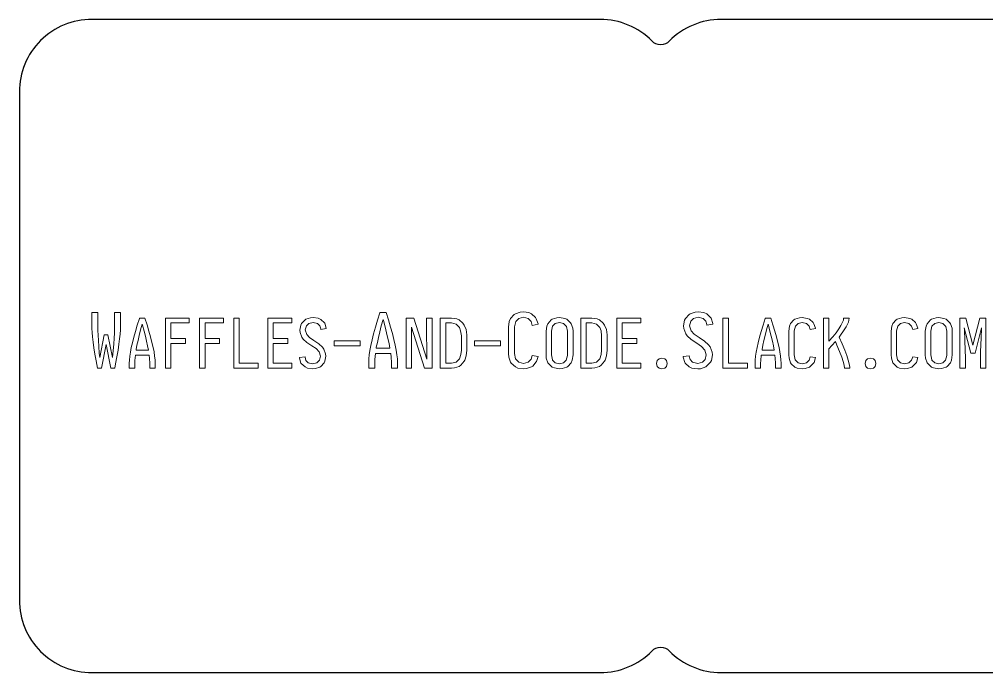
# Model space of a CAD drawing. Header units: inches. Extents: x -6.6 to 55.7, y -37.7 to 16.9.
# Drawn here: x 18.377 to 20.875, y -8.225 to -6.538 of the extents above; entities that cross this region are included whole.
import ezdxf

# ---------------------------------------------------------------- set-up
doc = ezdxf.new("R2010")
doc.units = ezdxf.units.IN
doc.header["$MEASUREMENT"] = 0

msp = doc.modelspace()

# ---------------------------------------------------------------- linework, layer by layer
at = {"color": 30, "lineweight": 0}
for p, q in [((19.6709, -7.2938), (19.6581, -7.2985)), ((19.679, -7.2935), (19.6709, -7.2938)), ((19.6933, -7.2954), (19.679, -7.2935)), ((20.1226, -7.2938), (20.1095, -7.2985)), ((20.1303, -7.2935), (20.1226, -7.2938)), ((20.145, -7.2954), (20.1303, -7.2935)), ((18.5799, -7.295), (18.564, -7.295)), ((18.564, -7.295), (18.564, -7.3309)), ((18.5799, -7.3309), (18.5799, -7.295)), ((18.6385, -7.295), (18.6231, -7.295)), ((18.6231, -7.295), (18.6231, -7.3309)), ((18.6385, -7.3309), (18.6385, -7.295)), ((18.6872, -7.3101), (18.6818, -7.3274)), ((18.6876, -7.3093), (18.6872, -7.3101)), ((18.7015, -7.3093), (18.6876, -7.3093)), ((18.7069, -7.3267), (18.7015, -7.3093)), ((18.8161, -7.3093), (18.7544, -7.3093)), ((18.7544, -7.3093), (18.7544, -7.439)), ((18.8161, -7.322), (18.8161, -7.3093)), ((18.9041, -7.3093), (18.8424, -7.3093)), ((18.8424, -7.3093), (18.8424, -7.439)), ((18.9041, -7.322), (18.9041, -7.3093)), ((18.9447, -7.3093), (18.9308, -7.3093)), ((18.9308, -7.3093), (18.9308, -7.439)), ((18.9447, -7.4263), (18.9447, -7.3093)), ((19.0806, -7.3093), (19.0188, -7.3093)), ((19.0188, -7.3093), (19.0188, -7.439)), ((19.0806, -7.322), (19.0806, -7.3093)), ((19.1149, -7.3139), (19.1061, -7.3232)), ((19.1173, -7.3124), (19.1149, -7.3139)), ((19.1292, -7.3085), (19.1173, -7.3124)), ((19.1358, -7.3081), (19.1292, -7.3085)), ((19.1493, -7.3097), (19.1358, -7.3081)), ((19.1559, -7.3128), (19.1493, -7.3097)), ((19.1651, -7.3216), (19.1559, -7.3128)), ((19.3022, -7.3151), (19.2968, -7.3332)), ((19.3084, -7.2958), (19.3022, -7.3151)), ((19.3088, -7.295), (19.3084, -7.2958)), ((19.3242, -7.295), (19.3088, -7.295)), ((19.3118, -7.3294), (19.3165, -7.3128)), ((19.3165, -7.3128), (19.3172, -7.3155)), ((19.3172, -7.3155), (19.3219, -7.3321)), ((19.3304, -7.3143), (19.3242, -7.295)), ((19.3358, -7.3325), (19.3304, -7.3143)), ((19.3956, -7.3093), (19.3759, -7.3093)), ((19.3759, -7.3093), (19.3759, -7.439)), ((19.4296, -7.4155), (19.3956, -7.3093)), ((19.4431, -7.3093), (19.4288, -7.3093)), ((19.4288, -7.3093), (19.4288, -7.3622)), ((19.4431, -7.439), (19.4431, -7.3093)), ((19.4933, -7.3093), (19.4643, -7.3093)), ((19.4643, -7.3093), (19.4643, -7.439)), ((19.5068, -7.3112), (19.4933, -7.3093)), ((19.513, -7.3143), (19.5068, -7.3112)), ((19.5226, -7.3224), (19.513, -7.3143)), ((19.6423, -7.3186), (19.6404, -7.3332)), ((19.6454, -7.3108), (19.6423, -7.3186)), ((19.6551, -7.3004), (19.6454, -7.3108)), ((19.6581, -7.2985), (19.6551, -7.3004)), ((19.6558, -7.3317), (19.6593, -7.3182)), ((19.6593, -7.3182), (19.667, -7.3104)), ((19.667, -7.3104), (19.679, -7.3074)), ((19.679, -7.3074), (19.691, -7.3104)), ((19.691, -7.3104), (19.6987, -7.3182)), ((19.6998, -7.2985), (19.6933, -7.2954)), ((19.6987, -7.3182), (19.7018, -7.3282)), ((19.7103, -7.3077), (19.6998, -7.2985)), ((19.7122, -7.3112), (19.7103, -7.3077)), ((19.7172, -7.3243), (19.7122, -7.3112)), ((19.7508, -7.3143), (19.7419, -7.324)), ((19.7531, -7.3124), (19.7508, -7.3143)), ((19.7651, -7.3085), (19.7531, -7.3124)), ((19.772, -7.3081), (19.7651, -7.3085)), ((19.7855, -7.3101), (19.772, -7.3081)), ((19.791, -7.3124), (19.7855, -7.3101)), ((19.8006, -7.3213), (19.791, -7.3124)), ((19.8558, -7.3093), (19.8269, -7.3093)), ((19.8269, -7.3093), (19.8269, -7.439)), ((19.8693, -7.3112), (19.8558, -7.3093)), ((19.8755, -7.3143), (19.8693, -7.3112)), ((19.8852, -7.3224), (19.8755, -7.3143)), ((19.9821, -7.3093), (19.9203, -7.3093)), ((19.9203, -7.3093), (19.9203, -7.439)), ((19.9821, -7.322), (19.9821, -7.3093)), ((20.0952, -7.3151), (20.0925, -7.3294)), ((20.0975, -7.3104), (20.0952, -7.3151)), ((20.1071, -7.3), (20.0975, -7.3104)), ((20.1095, -7.2985), (20.1071, -7.3)), ((20.1079, -7.3294), (20.111, -7.3174)), ((20.111, -7.3174), (20.1183, -7.3104)), ((20.1183, -7.3104), (20.1303, -7.3074)), ((20.1303, -7.3074), (20.143, -7.3104)), ((20.143, -7.3104), (20.15, -7.3174)), ((20.1523, -7.2989), (20.145, -7.2954)), ((20.15, -7.3174), (20.1523, -7.3263)), ((20.1631, -7.3085), (20.1523, -7.2989)), ((20.1639, -7.3097), (20.1631, -7.3085)), ((20.1678, -7.3236), (20.1639, -7.3097)), ((20.2087, -7.3093), (20.1944, -7.3093)), ((20.1944, -7.3093), (20.1944, -7.439)), ((20.2087, -7.4263), (20.2087, -7.3093)), ((20.3037, -7.3101), (20.2982, -7.3274)), ((20.3179, -7.3093), (20.3037, -7.3093)), ((20.3037, -7.3093), (20.3037, -7.3101)), ((20.3233, -7.3267), (20.3179, -7.3093)), ((20.3774, -7.3143), (20.3689, -7.3236)), ((20.3801, -7.3124), (20.3774, -7.3143)), ((20.3917, -7.3085), (20.3801, -7.3124)), ((20.399, -7.3081), (20.3917, -7.3085)), ((20.4121, -7.3101), (20.399, -7.3081)), ((20.4179, -7.3124), (20.4121, -7.3101)), ((20.4272, -7.3209), (20.4179, -7.3124)), ((20.4677, -7.3093), (20.4538, -7.3093)), ((20.4538, -7.3093), (20.4538, -7.439)), ((20.4677, -7.3695), (20.4677, -7.3093)), ((20.5052, -7.3147), (20.499, -7.3286)), ((20.506, -7.3093), (20.5052, -7.3147)), ((20.5206, -7.3093), (20.506, -7.3093)), ((20.5183, -7.3201), (20.5206, -7.3093)), ((20.6419, -7.3143), (20.6334, -7.3236)), ((20.6446, -7.3124), (20.6419, -7.3143)), ((20.6561, -7.3085), (20.6446, -7.3124)), ((20.6635, -7.3081), (20.6561, -7.3085)), ((20.6766, -7.3101), (20.6635, -7.3081)), ((20.6824, -7.3124), (20.6766, -7.3101)), ((20.6917, -7.3209), (20.6824, -7.3124)), ((20.7303, -7.3143), (20.7214, -7.324)), ((20.733, -7.3124), (20.7303, -7.3143)), ((20.7449, -7.3085), (20.733, -7.3124)), ((20.7519, -7.3081), (20.7449, -7.3085)), ((20.765, -7.3101), (20.7519, -7.3081)), ((20.7704, -7.3124), (20.765, -7.3101)), ((20.7801, -7.3213), (20.7704, -7.3124)), ((20.8218, -7.3093), (20.8063, -7.3093)), ((20.8063, -7.3093), (20.8063, -7.439)), ((20.8399, -7.3796), (20.8218, -7.3093)), ((20.858, -7.3093), (20.8399, -7.3796)), ((20.8735, -7.3093), (20.858, -7.3093)), ((20.8735, -7.439), (20.8735, -7.3093)), ((18.564, -7.3309), (18.5644, -7.3363)), ((18.5644, -7.3363), (18.5648, -7.3467)), ((18.5799, -7.3413), (18.5799, -7.3309)), ((18.5806, -7.3533), (18.5799, -7.3413)), ((18.6231, -7.3309), (18.6227, -7.3371)), ((18.6227, -7.3371), (18.6227, -7.3483)), ((18.6374, -7.3514), (18.6381, -7.3402)), ((18.6381, -7.3402), (18.6385, -7.3309)), ((18.6768, -7.344), (18.6725, -7.3591)), ((18.6818, -7.3274), (18.6768, -7.344)), ((18.6868, -7.3541), (18.6903, -7.3402)), ((18.6903, -7.3402), (18.6945, -7.3255)), ((18.6945, -7.3255), (18.6953, -7.3278)), ((18.6953, -7.3278), (18.6991, -7.3429)), ((18.6991, -7.3429), (18.7026, -7.3564)), ((18.7119, -7.3433), (18.7069, -7.3267)), ((18.7161, -7.3583), (18.7119, -7.3433)), ((18.7686, -7.3626), (18.7686, -7.322)), ((18.7686, -7.322), (18.8161, -7.322)), ((18.8567, -7.3626), (18.8567, -7.322)), ((18.8567, -7.322), (18.9041, -7.322)), ((19.0331, -7.3626), (19.0331, -7.322)), ((19.0331, -7.322), (19.0806, -7.322)), ((19.1041, -7.3274), (19.1018, -7.3406)), ((19.1018, -7.3406), (19.1022, -7.3467)), ((19.1061, -7.3232), (19.1041, -7.3274)), ((19.1157, -7.3402), (19.1184, -7.3297)), ((19.1192, -7.3518), (19.1157, -7.3402)), ((19.1184, -7.3297), (19.125, -7.3232)), ((19.125, -7.3232), (19.1358, -7.3205)), ((19.1358, -7.3205), (19.1474, -7.3236)), ((19.1474, -7.3236), (19.1536, -7.3294)), ((19.1536, -7.3294), (19.1559, -7.3375)), ((19.1559, -7.3386), (19.1698, -7.3367)), ((19.1559, -7.3375), (19.1559, -7.3386)), ((19.1659, -7.3228), (19.1651, -7.3216)), ((19.1698, -7.3352), (19.1659, -7.3228)), ((19.1698, -7.3367), (19.1698, -7.3352)), ((19.2968, -7.3332), (19.2922, -7.3502)), ((19.308, -7.3448), (19.3118, -7.3294)), ((19.3219, -7.3321), (19.3257, -7.3475)), ((19.3408, -7.3494), (19.3358, -7.3325)), ((19.3898, -7.3332), (19.4234, -7.439)), ((19.3898, -7.346), (19.3898, -7.3332)), ((19.4782, -7.4263), (19.4782, -7.322)), ((19.4782, -7.322), (19.4933, -7.322)), ((19.4933, -7.322), (19.5049, -7.3251)), ((19.5049, -7.3251), (19.5138, -7.334)), ((19.5138, -7.334), (19.5168, -7.3421)), ((19.5168, -7.3421), (19.5188, -7.3556)), ((19.5261, -7.3278), (19.5226, -7.3224)), ((19.5307, -7.339), (19.5261, -7.3278)), ((19.5327, -7.3525), (19.5307, -7.339)), ((19.6404, -7.3332), (19.6404, -7.4008)), ((19.6558, -7.3332), (19.6558, -7.3317)), ((19.6558, -7.4008), (19.6558, -7.3332)), ((19.7018, -7.3282), (19.7172, -7.3255)), ((19.7172, -7.3255), (19.7172, -7.3243)), ((19.7392, -7.3305), (19.7373, -7.3436)), ((19.7373, -7.3436), (19.7373, -7.4046)), ((19.7419, -7.324), (19.7392, -7.3305)), ((19.7512, -7.3429), (19.7543, -7.3301)), ((19.7512, -7.3436), (19.7512, -7.3429)), ((19.7512, -7.4046), (19.7512, -7.3436)), ((19.7543, -7.3301), (19.7612, -7.3232)), ((19.7612, -7.3232), (19.772, -7.3205)), ((19.772, -7.3205), (19.7828, -7.3232)), ((19.7828, -7.3232), (19.7898, -7.3301)), ((19.7898, -7.3301), (19.7902, -7.3309)), ((19.7902, -7.3309), (19.7929, -7.3436)), ((19.7929, -7.3436), (19.7929, -7.4046)), ((19.8021, -7.324), (19.8006, -7.3213)), ((19.8064, -7.3355), (19.8021, -7.324)), ((19.8072, -7.3436), (19.8064, -7.3355)), ((19.8072, -7.4046), (19.8072, -7.3436)), ((19.8408, -7.4263), (19.8408, -7.322)), ((19.8408, -7.322), (19.8558, -7.322)), ((19.8558, -7.322), (19.8674, -7.3251)), ((19.8674, -7.3251), (19.8763, -7.334)), ((19.8763, -7.334), (19.8794, -7.3421)), ((19.8794, -7.3421), (19.8809, -7.3556)), ((19.8886, -7.3278), (19.8852, -7.3224)), ((19.8933, -7.339), (19.8886, -7.3278)), ((19.8952, -7.3525), (19.8933, -7.339)), ((19.9342, -7.3626), (19.9342, -7.322)), ((19.9342, -7.322), (19.9821, -7.322)), ((20.0925, -7.3294), (20.0929, -7.3363)), ((20.0929, -7.3363), (20.0983, -7.3502)), ((20.1118, -7.3421), (20.1079, -7.3294)), ((20.1199, -7.351), (20.1118, -7.3421)), ((20.1523, -7.3274), (20.1678, -7.3255)), ((20.1523, -7.3263), (20.1523, -7.3274)), ((20.1678, -7.3255), (20.1678, -7.3236)), ((20.2932, -7.344), (20.289, -7.3591)), ((20.2982, -7.3274), (20.2932, -7.344)), ((20.3033, -7.3541), (20.3067, -7.3402)), ((20.3067, -7.3402), (20.311, -7.3255)), ((20.311, -7.3255), (20.3118, -7.3278)), ((20.3118, -7.3278), (20.3156, -7.3429)), ((20.3156, -7.3429), (20.3191, -7.3564)), ((20.3284, -7.3433), (20.3233, -7.3267)), ((20.3326, -7.3583), (20.3284, -7.3433)), ((20.3658, -7.3305), (20.3643, -7.3436)), ((20.3643, -7.3436), (20.3643, -7.4046)), ((20.3689, -7.3236), (20.3658, -7.3305)), ((20.3782, -7.3425), (20.3813, -7.3301)), ((20.3782, -7.3436), (20.3782, -7.3425)), ((20.3782, -7.4046), (20.3782, -7.3436)), ((20.3813, -7.3301), (20.3882, -7.3232)), ((20.3882, -7.3232), (20.399, -7.3205)), ((20.399, -7.3205), (20.4098, -7.3232)), ((20.4098, -7.3232), (20.4168, -7.3305)), ((20.4168, -7.3305), (20.4199, -7.339)), ((20.4199, -7.339), (20.4334, -7.3367)), ((20.4291, -7.324), (20.4272, -7.3209)), ((20.4334, -7.3359), (20.4291, -7.324)), ((20.4334, -7.3367), (20.4334, -7.3359)), ((20.4936, -7.3371), (20.4863, -7.3475)), ((20.499, -7.3286), (20.4936, -7.3371)), ((20.4978, -7.3537), (20.5056, -7.3425)), ((20.5056, -7.3425), (20.5121, -7.3321)), ((20.5121, -7.3321), (20.5183, -7.3201)), ((20.6303, -7.3305), (20.6287, -7.3436)), ((20.6287, -7.3436), (20.6287, -7.4046)), ((20.6334, -7.3236), (20.6303, -7.3305)), ((20.6426, -7.3425), (20.6461, -7.3301)), ((20.6426, -7.3436), (20.6426, -7.3425)), ((20.6426, -7.4046), (20.6426, -7.3436)), ((20.6461, -7.3301), (20.6527, -7.3232)), ((20.6527, -7.3232), (20.6635, -7.3205)), ((20.6635, -7.3205), (20.6743, -7.3232)), ((20.6743, -7.3232), (20.6812, -7.3305)), ((20.6812, -7.3305), (20.6843, -7.339)), ((20.6843, -7.339), (20.6978, -7.3367)), ((20.6936, -7.324), (20.6917, -7.3209)), ((20.6978, -7.3359), (20.6936, -7.324)), ((20.6978, -7.3367), (20.6978, -7.3359)), ((20.7187, -7.3305), (20.7167, -7.3436)), ((20.7167, -7.3436), (20.7167, -7.4046)), ((20.7214, -7.324), (20.7187, -7.3305)), ((20.731, -7.3429), (20.7341, -7.3301)), ((20.731, -7.3436), (20.731, -7.3429)), ((20.731, -7.4046), (20.731, -7.3436)), ((20.7341, -7.3301), (20.7411, -7.3232)), ((20.7411, -7.3232), (20.7519, -7.3205)), ((20.7519, -7.3205), (20.7623, -7.3232)), ((20.7623, -7.3232), (20.7693, -7.3301)), ((20.7693, -7.3301), (20.7696, -7.3309)), ((20.7696, -7.3309), (20.7723, -7.3436)), ((20.7723, -7.3436), (20.7723, -7.4046)), ((20.782, -7.324), (20.7801, -7.3213)), ((20.7859, -7.3355), (20.782, -7.324)), ((20.7866, -7.3436), (20.7859, -7.3355)), ((20.7866, -7.4046), (20.7866, -7.3436)), ((20.8175, -7.3344), (20.8345, -7.4)), ((20.8175, -7.3352), (20.8175, -7.3344)), ((20.8179, -7.3382), (20.8175, -7.3352)), ((20.8179, -7.3406), (20.8179, -7.3382)), ((20.8179, -7.3429), (20.8179, -7.3406)), ((20.8179, -7.3444), (20.8179, -7.3429)), ((20.8183, -7.3471), (20.8179, -7.3444)), ((20.8453, -7.4), (20.8623, -7.3344)), ((20.8619, -7.3444), (20.8615, -7.3525)), ((20.8623, -7.3344), (20.8619, -7.3382)), ((20.8619, -7.3382), (20.8619, -7.3402)), ((20.8619, -7.3402), (20.8619, -7.3429)), ((20.8619, -7.3429), (20.8619, -7.3444)), ((18.5648, -7.3467), (18.566, -7.3583)), ((18.566, -7.3583), (18.5675, -7.3714)), ((18.5814, -7.3672), (18.5806, -7.3533)), ((18.5822, -7.3826), (18.5814, -7.3672)), ((18.5965, -7.3525), (18.5849, -7.4112)), ((18.6061, -7.3525), (18.5965, -7.3525)), ((18.6181, -7.4112), (18.6061, -7.3525)), ((18.6219, -7.3614), (18.6208, -7.3765)), ((18.6227, -7.3483), (18.6219, -7.3614)), ((18.6343, -7.3772), (18.6362, -7.3633)), ((18.6362, -7.3633), (18.6374, -7.3514)), ((18.6725, -7.3591), (18.669, -7.373)), ((18.681, -7.3792), (18.6837, -7.3672)), ((18.6837, -7.3672), (18.6868, -7.3541)), ((18.7026, -7.3564), (18.7057, -7.3695)), ((18.7057, -7.3695), (18.7084, -7.3815)), ((18.7196, -7.3722), (18.7161, -7.3583)), ((18.8061, -7.3626), (18.7686, -7.3626)), ((18.8061, -7.3753), (18.8061, -7.3626)), ((18.8941, -7.3626), (18.8567, -7.3626)), ((18.8941, -7.3753), (18.8941, -7.3626)), ((19.0705, -7.3626), (19.0331, -7.3626)), ((19.0705, -7.3753), (19.0705, -7.3626)), ((19.1022, -7.3467), (19.1068, -7.3591)), ((19.1068, -7.3591), (19.1103, -7.3641)), ((19.1103, -7.3641), (19.1196, -7.3722)), ((19.1265, -7.3599), (19.1192, -7.3518)), ((19.1381, -7.3676), (19.1265, -7.3599)), ((19.1508, -7.3761), (19.1381, -7.3676)), ((19.1898, -7.3811), (19.1898, -7.3684)), ((19.1898, -7.3684), (19.257, -7.3684)), ((19.257, -7.3684), (19.257, -7.3811)), ((19.2883, -7.3657), (19.2852, -7.3799)), ((19.2922, -7.3502), (19.2883, -7.3657)), ((19.3018, -7.3726), (19.3045, -7.3595)), ((19.3045, -7.3595), (19.308, -7.3448)), ((19.3257, -7.3475), (19.3288, -7.3618)), ((19.3288, -7.3618), (19.3319, -7.3749)), ((19.3447, -7.3649), (19.3408, -7.3494)), ((19.3477, -7.3792), (19.3447, -7.3649)), ((19.3898, -7.351), (19.3898, -7.346)), ((19.3898, -7.3533), (19.3898, -7.351)), ((19.3898, -7.3552), (19.3898, -7.3533)), ((19.3902, -7.3602), (19.3898, -7.3552)), ((19.3902, -7.3618), (19.3902, -7.3602)), ((19.3902, -7.363), (19.3902, -7.3618)), ((19.3902, -7.3645), (19.3902, -7.363)), ((19.3902, -7.3722), (19.3902, -7.3645)), ((19.4288, -7.3622), (19.4288, -7.3645)), ((19.4288, -7.3645), (19.4292, -7.3768)), ((19.5188, -7.3556), (19.5188, -7.3927)), ((19.5327, -7.3556), (19.5327, -7.3525)), ((19.5327, -7.3927), (19.5327, -7.3556)), ((19.5524, -7.3811), (19.5524, -7.3684)), ((19.5524, -7.3684), (19.6195, -7.3684)), ((19.6195, -7.3684), (19.6195, -7.3811)), ((19.8809, -7.3556), (19.8809, -7.3927)), ((19.8952, -7.3556), (19.8952, -7.3525)), ((19.8952, -7.3927), (19.8952, -7.3556)), ((19.972, -7.3626), (19.9342, -7.3626)), ((19.972, -7.3753), (19.972, -7.3626)), ((20.0983, -7.3502), (20.1021, -7.3556)), ((20.1021, -7.3556), (20.1122, -7.3649)), ((20.1122, -7.3649), (20.1268, -7.3745)), ((20.1326, -7.3595), (20.1199, -7.351)), ((20.1469, -7.3691), (20.1326, -7.3595)), ((20.1573, -7.3784), (20.1469, -7.3691)), ((20.289, -7.3591), (20.2855, -7.373)), ((20.2975, -7.3792), (20.3002, -7.3672)), ((20.3002, -7.3672), (20.3033, -7.3541)), ((20.3191, -7.3564), (20.3222, -7.3695)), ((20.3222, -7.3695), (20.3245, -7.3815)), ((20.3361, -7.3722), (20.3326, -7.3583)), ((20.4778, -7.3579), (20.4677, -7.3695)), ((20.4863, -7.3475), (20.4778, -7.3579)), ((20.494, -7.3587), (20.4978, -7.3537)), ((20.5021, -7.3761), (20.494, -7.3587)), ((20.8183, -7.3525), (20.8183, -7.3471)), ((20.8187, -7.3541), (20.8183, -7.3525)), ((20.8187, -7.356), (20.8187, -7.3541)), ((20.8187, -7.3572), (20.8187, -7.356)), ((20.8187, -7.3575), (20.8187, -7.3572)), ((20.8187, -7.3595), (20.8187, -7.3575)), ((20.8187, -7.3602), (20.8187, -7.3595)), ((20.8191, -7.3622), (20.8187, -7.3602)), ((20.8191, -7.3657), (20.8191, -7.3622)), ((20.8191, -7.3676), (20.8191, -7.3657)), ((20.8194, -7.3788), (20.8191, -7.3676)), ((20.8608, -7.3676), (20.8604, -7.3718)), ((20.8611, -7.3602), (20.8608, -7.3622)), ((20.8608, -7.3622), (20.8608, -7.3653)), ((20.8608, -7.3653), (20.8608, -7.3676)), ((20.8615, -7.3525), (20.8611, -7.3541)), ((20.8611, -7.3541), (20.8611, -7.356)), ((20.8611, -7.356), (20.8611, -7.3572)), ((20.8611, -7.3572), (20.8611, -7.3575)), ((20.8611, -7.3575), (20.8611, -7.3595)), ((20.8611, -7.3595), (20.8611, -7.3602)), ((18.5675, -7.3714), (18.5698, -7.3861)), ((18.5698, -7.3861), (18.5725, -7.4023)), ((18.5837, -7.4), (18.5822, -7.3826)), ((18.5891, -7.439), (18.6015, -7.3776)), ((18.6015, -7.3776), (18.6134, -7.439)), ((18.6196, -7.3931), (18.6181, -7.4112)), ((18.6208, -7.3765), (18.6196, -7.3931)), ((18.6293, -7.4093), (18.632, -7.3923)), ((18.632, -7.3923), (18.6343, -7.3772)), ((18.6659, -7.3857), (18.664, -7.3977)), ((18.669, -7.373), (18.6659, -7.3857)), ((18.6787, -7.3923), (18.6791, -7.3904)), ((18.7103, -7.3923), (18.6787, -7.3923)), ((18.6791, -7.3904), (18.681, -7.3792)), ((18.7084, -7.3815), (18.7103, -7.3923)), ((18.7227, -7.3853), (18.7196, -7.3722)), ((18.725, -7.3969), (18.7227, -7.3853)), ((18.7686, -7.439), (18.7686, -7.3753)), ((18.7686, -7.3753), (18.8061, -7.3753)), ((18.8567, -7.439), (18.8567, -7.3753)), ((18.8567, -7.3753), (18.8941, -7.3753)), ((19.0331, -7.4263), (19.0331, -7.3753)), ((19.0331, -7.3753), (19.0705, -7.3753)), ((19.1196, -7.3722), (19.1327, -7.3811)), ((19.1327, -7.3811), (19.1439, -7.3884)), ((19.1439, -7.3884), (19.1516, -7.3965)), ((19.1601, -7.3846), (19.1508, -7.3761)), ((19.1636, -7.3896), (19.1601, -7.3846)), ((19.1682, -7.4019), (19.1636, -7.3896)), ((19.257, -7.3811), (19.1898, -7.3811)), ((19.1898, -7.3811), (19.1898, -7.3811)), ((19.2825, -7.3931), (19.2806, -7.4046)), ((19.2852, -7.3799), (19.2825, -7.3931)), ((19.2987, -7.3869), (19.2991, -7.385)), ((19.3342, -7.3869), (19.2987, -7.3869)), ((19.2991, -7.385), (19.3018, -7.3726)), ((19.3319, -7.3749), (19.3342, -7.3869)), ((19.3504, -7.3923), (19.3477, -7.3792)), ((19.3524, -7.4043), (19.3504, -7.3923)), ((19.3902, -7.3826), (19.3902, -7.3722)), ((19.3902, -7.3846), (19.3902, -7.3826)), ((19.3902, -7.3861), (19.3902, -7.3846)), ((19.3902, -7.439), (19.3902, -7.3861)), ((19.4292, -7.3768), (19.4292, -7.3919)), ((19.4292, -7.3919), (19.4292, -7.3934)), ((19.4292, -7.3934), (19.4292, -7.4012)), ((19.5188, -7.3927), (19.5176, -7.4031)), ((19.5315, -7.4066), (19.5327, -7.3927)), ((19.6195, -7.3811), (19.5524, -7.3811)), ((19.5524, -7.3811), (19.5524, -7.3811)), ((19.8809, -7.3927), (19.8801, -7.4031)), ((19.8936, -7.4066), (19.8952, -7.3927)), ((19.9342, -7.4263), (19.9342, -7.3753)), ((19.9342, -7.3753), (19.972, -7.3753)), ((20.1268, -7.3745), (20.1392, -7.383)), ((20.1392, -7.383), (20.1477, -7.3919)), ((20.1477, -7.3919), (20.1512, -7.4046)), ((20.1612, -7.3838), (20.1573, -7.3784)), ((20.1662, -7.3977), (20.1612, -7.3838)), ((20.2824, -7.3857), (20.2801, -7.3977)), ((20.2855, -7.373), (20.2824, -7.3857)), ((20.2952, -7.3904), (20.2975, -7.3792)), ((20.2952, -7.3923), (20.2952, -7.3904)), ((20.3268, -7.3923), (20.2952, -7.3923)), ((20.3245, -7.3815), (20.3268, -7.3923)), ((20.3392, -7.3853), (20.3361, -7.3722)), ((20.3415, -7.3969), (20.3392, -7.3853)), ((20.4677, -7.3888), (20.4758, -7.3803)), ((20.4677, -7.439), (20.4677, -7.3888)), ((20.4758, -7.3803), (20.4847, -7.3703)), ((20.4847, -7.3703), (20.4886, -7.3796)), ((20.4886, -7.3796), (20.4955, -7.3958)), ((20.5087, -7.3919), (20.5021, -7.3761)), ((20.5141, -7.4058), (20.5087, -7.3919)), ((20.8198, -7.3807), (20.8194, -7.3788)), ((20.8202, -7.3938), (20.8198, -7.3807)), ((20.8202, -7.3954), (20.8202, -7.3938)), ((20.86, -7.3807), (20.8596, -7.3938)), ((20.8596, -7.3938), (20.8596, -7.3954)), ((20.8604, -7.3718), (20.86, -7.3788)), ((20.86, -7.3788), (20.86, -7.3807)), ((18.5725, -7.4023), (18.5756, -7.4201)), ((18.5849, -7.4112), (18.5837, -7.4)), ((18.6258, -7.4274), (18.6293, -7.4093)), ((18.6613, -7.4178), (18.6609, -7.4259)), ((18.6621, -7.4081), (18.6613, -7.4178)), ((18.664, -7.3977), (18.6621, -7.4081)), ((18.6752, -7.4189), (18.6768, -7.405)), ((18.6752, -7.4259), (18.6752, -7.4189)), ((18.6768, -7.405), (18.7123, -7.405)), ((18.7123, -7.405), (18.713, -7.4135)), ((18.713, -7.4135), (18.7138, -7.4259)), ((18.7266, -7.4077), (18.725, -7.3969)), ((18.7277, -7.4174), (18.7266, -7.4077)), ((18.7281, -7.4255), (18.7277, -7.4174)), ((19.1149, -7.4097), (19.101, -7.4116)), ((19.101, -7.4116), (19.101, -7.4131)), ((19.101, -7.4131), (19.1045, -7.4255)), ((19.1149, -7.4108), (19.1149, -7.4097)), ((19.1169, -7.4189), (19.1149, -7.4108)), ((19.1231, -7.4247), (19.1169, -7.4189)), ((19.152, -7.4185), (19.1454, -7.4251)), ((19.1516, -7.3965), (19.1547, -7.4081)), ((19.1547, -7.4081), (19.152, -7.4185)), ((19.1663, -7.4209), (19.169, -7.4081)), ((19.169, -7.4081), (19.1682, -7.4019)), ((19.2798, -7.4151), (19.2794, -7.4243)), ((19.2806, -7.4046), (19.2798, -7.4151)), ((19.2949, -7.4243), (19.2952, -7.4166)), ((19.2952, -7.4166), (19.2968, -7.4012)), ((19.2968, -7.4012), (19.3362, -7.4012)), ((19.3362, -7.4012), (19.3373, -7.4108)), ((19.3373, -7.4108), (19.3381, -7.4243)), ((19.3535, -7.4147), (19.3524, -7.4043)), ((19.3539, -7.4239), (19.3535, -7.4147)), ((19.4292, -7.4012), (19.4296, -7.4101)), ((19.4296, -7.4101), (19.4296, -7.4155)), ((19.5138, -7.4147), (19.5049, -7.4232)), ((19.5176, -7.4031), (19.5138, -7.4147)), ((19.5261, -7.4209), (19.5273, -7.4185)), ((19.5273, -7.4185), (19.5315, -7.4066)), ((19.6404, -7.4008), (19.6412, -7.4104)), ((19.6412, -7.4104), (19.6454, -7.4232)), ((19.6589, -7.4147), (19.6558, -7.4008)), ((19.6593, -7.4158), (19.6589, -7.4147)), ((19.667, -7.4236), (19.6593, -7.4158)), ((19.6987, -7.4158), (19.691, -7.4236)), ((19.7018, -7.4058), (19.6987, -7.4158)), ((19.7172, -7.4085), (19.7018, -7.4058)), ((19.713, -7.422), (19.7172, -7.4085)), ((19.7373, -7.4046), (19.7377, -7.4128)), ((19.7377, -7.4128), (19.7419, -7.4247)), ((19.7539, -7.4174), (19.7512, -7.4046)), ((19.7543, -7.4182), (19.7539, -7.4174)), ((19.7612, -7.4251), (19.7543, -7.4182)), ((19.7898, -7.4182), (19.7828, -7.4251)), ((19.7929, -7.4058), (19.7898, -7.4182)), ((19.7929, -7.4046), (19.7929, -7.4058)), ((19.8021, -7.4247), (19.8052, -7.4182)), ((19.8052, -7.4182), (19.8072, -7.4046)), ((19.8763, -7.4147), (19.8674, -7.4232)), ((19.8801, -7.4031), (19.8763, -7.4147)), ((19.8886, -7.4209), (19.8898, -7.4185)), ((19.8898, -7.4185), (19.8936, -7.4066)), ((20.023, -7.4267), (20.0245, -7.4189)), ((20.0245, -7.4189), (20.0292, -7.4147)), ((20.0245, -7.4189), (20.0245, -7.4189)), ((20.0292, -7.4147), (20.0365, -7.4128)), ((20.0292, -7.4147), (20.0292, -7.4147)), ((20.0365, -7.4128), (20.0365, -7.4128)), ((20.0365, -7.4128), (20.0442, -7.4147)), ((20.0442, -7.4147), (20.0442, -7.4147)), ((20.0442, -7.4147), (20.0485, -7.4189)), ((20.0485, -7.4189), (20.0485, -7.4189)), ((20.0485, -7.4189), (20.0504, -7.4267)), ((20.1068, -7.4066), (20.0913, -7.4085)), ((20.0913, -7.4085), (20.0913, -7.4101)), ((20.0913, -7.4101), (20.0956, -7.4239)), ((20.1068, -7.4077), (20.1068, -7.4066)), ((20.1095, -7.4166), (20.1068, -7.4077)), ((20.116, -7.4232), (20.1095, -7.4166)), ((20.1485, -7.4166), (20.1411, -7.4236)), ((20.1512, -7.4046), (20.1485, -7.4166)), ((20.162, -7.4236), (20.1643, -7.4189)), ((20.1643, -7.4189), (20.167, -7.4046)), ((20.167, -7.4046), (20.1662, -7.3977)), ((20.2778, -7.4178), (20.2774, -7.4259)), ((20.2786, -7.4081), (20.2778, -7.4178)), ((20.2801, -7.3977), (20.2786, -7.4081)), ((20.2913, -7.4259), (20.2917, -7.4189)), ((20.2917, -7.4189), (20.2932, -7.405)), ((20.2932, -7.405), (20.3287, -7.405)), ((20.3287, -7.405), (20.3295, -7.4135)), ((20.3295, -7.4135), (20.3303, -7.4259)), ((20.343, -7.4077), (20.3415, -7.3969)), ((20.3442, -7.4174), (20.343, -7.4077)), ((20.3446, -7.4255), (20.3442, -7.4174)), ((20.3643, -7.4046), (20.365, -7.4131)), ((20.365, -7.4131), (20.3689, -7.4247)), ((20.3809, -7.417), (20.3782, -7.4046)), ((20.3813, -7.4182), (20.3809, -7.417)), ((20.3882, -7.4251), (20.3813, -7.4182)), ((20.4168, -7.4182), (20.4098, -7.4251)), ((20.4199, -7.4093), (20.4168, -7.4182)), ((20.4334, -7.4116), (20.4199, -7.4093)), ((20.4295, -7.4239), (20.4334, -7.4116)), ((20.4955, -7.3958), (20.5009, -7.4101)), ((20.5009, -7.4101), (20.5048, -7.4216)), ((20.5179, -7.4178), (20.5141, -7.4058)), ((20.5206, -7.4278), (20.5179, -7.4178)), ((20.5615, -7.4267), (20.5635, -7.4189)), ((20.5635, -7.4189), (20.5677, -7.4147)), ((20.5635, -7.4189), (20.5635, -7.4189)), ((20.5677, -7.4147), (20.5754, -7.4128)), ((20.5677, -7.4147), (20.5677, -7.4147)), ((20.5754, -7.4128), (20.5754, -7.4128)), ((20.5754, -7.4128), (20.5828, -7.4147)), ((20.5828, -7.4147), (20.5828, -7.4147)), ((20.5828, -7.4147), (20.5874, -7.4189)), ((20.5874, -7.4189), (20.5874, -7.4189)), ((20.5874, -7.4189), (20.589, -7.4267)), ((20.6287, -7.4046), (20.6295, -7.4131)), ((20.6295, -7.4131), (20.6334, -7.4247)), ((20.6453, -7.417), (20.6426, -7.4046)), ((20.6461, -7.4182), (20.6453, -7.417)), ((20.6527, -7.4251), (20.6461, -7.4182)), ((20.6812, -7.4182), (20.6743, -7.4251)), ((20.6843, -7.4093), (20.6812, -7.4182)), ((20.6978, -7.4116), (20.6843, -7.4093)), ((20.694, -7.4239), (20.6978, -7.4116)), ((20.7167, -7.4046), (20.7175, -7.4128)), ((20.7175, -7.4128), (20.7214, -7.4247)), ((20.7337, -7.4174), (20.731, -7.4046)), ((20.7341, -7.4182), (20.7337, -7.4174)), ((20.7411, -7.4251), (20.7341, -7.4182)), ((20.7693, -7.4182), (20.7623, -7.4251)), ((20.7723, -7.4058), (20.7693, -7.4182)), ((20.7723, -7.4046), (20.7723, -7.4058)), ((20.782, -7.4247), (20.7847, -7.4182)), ((20.7847, -7.4182), (20.7866, -7.4046)), ((20.8206, -7.4089), (20.8202, -7.3954)), ((20.8206, -7.4131), (20.8206, -7.4089)), ((20.8206, -7.439), (20.8206, -7.4131)), ((20.8345, -7.4), (20.8453, -7.4)), ((20.8596, -7.3954), (20.8592, -7.4)), ((20.8592, -7.4), (20.8592, -7.4131)), ((20.8592, -7.4131), (20.8592, -7.439)), ((18.5756, -7.4201), (18.5791, -7.439)), ((18.5791, -7.439), (18.5891, -7.439)), ((18.6134, -7.439), (18.6235, -7.439)), ((18.6235, -7.439), (18.6258, -7.4274)), ((18.6609, -7.4259), (18.6609, -7.439)), ((18.6609, -7.439), (18.6752, -7.439)), ((18.6752, -7.439), (18.6752, -7.4259)), ((18.7138, -7.4259), (18.7138, -7.439)), ((18.7138, -7.439), (18.7281, -7.439)), ((18.7281, -7.4259), (18.7281, -7.4255)), ((18.7281, -7.439), (18.7281, -7.4259)), ((18.7544, -7.439), (18.7686, -7.439)), ((18.8424, -7.439), (18.8567, -7.439)), ((18.9308, -7.439), (18.9937, -7.439)), ((18.9937, -7.4263), (18.9447, -7.4263)), ((18.9937, -7.439), (18.9937, -7.4263)), ((19.0188, -7.439), (19.0806, -7.439)), ((19.0806, -7.4263), (19.0331, -7.4263)), ((19.0806, -7.439), (19.0806, -7.4263)), ((19.1045, -7.4255), (19.1053, -7.4267)), ((19.1053, -7.4267), (19.1149, -7.4355)), ((19.1149, -7.4355), (19.1215, -7.4386)), ((19.1215, -7.4386), (19.1346, -7.4406)), ((19.1346, -7.4278), (19.1231, -7.4247)), ((19.1454, -7.4251), (19.1346, -7.4278)), ((19.1346, -7.4406), (19.1416, -7.4398)), ((19.1416, -7.4398), (19.1536, -7.4359)), ((19.1536, -7.4359), (19.1555, -7.4348)), ((19.1555, -7.4348), (19.1644, -7.4251)), ((19.1644, -7.4251), (19.1663, -7.4209)), ((19.2794, -7.4243), (19.2794, -7.439)), ((19.2794, -7.439), (19.2949, -7.439)), ((19.2949, -7.439), (19.2949, -7.4243)), ((19.3381, -7.4243), (19.3381, -7.439)), ((19.3381, -7.439), (19.3539, -7.439)), ((19.3539, -7.4243), (19.3539, -7.4239)), ((19.3539, -7.439), (19.3539, -7.4243)), ((19.3759, -7.439), (19.3902, -7.439)), ((19.4234, -7.439), (19.4431, -7.439)), ((19.4643, -7.439), (19.4933, -7.439)), ((19.4933, -7.4263), (19.4782, -7.4263)), ((19.5049, -7.4232), (19.4933, -7.4263)), ((19.4933, -7.439), (19.501, -7.4382)), ((19.501, -7.4382), (19.513, -7.4344)), ((19.513, -7.4344), (19.5176, -7.4309)), ((19.5176, -7.4309), (19.5261, -7.4209)), ((19.6454, -7.4232), (19.6473, -7.4263)), ((19.6473, -7.4263), (19.6581, -7.4355)), ((19.6581, -7.4355), (19.6647, -7.4386)), ((19.6647, -7.4386), (19.679, -7.4406)), ((19.679, -7.4267), (19.667, -7.4236)), ((19.691, -7.4236), (19.679, -7.4267)), ((19.679, -7.4406), (19.6871, -7.4398)), ((19.6871, -7.4398), (19.6998, -7.4355)), ((19.6998, -7.4355), (19.7029, -7.4336)), ((19.7029, -7.4336), (19.7122, -7.4228)), ((19.7122, -7.4228), (19.713, -7.422)), ((19.7419, -7.4247), (19.7435, -7.427)), ((19.7435, -7.427), (19.7531, -7.4359)), ((19.7531, -7.4359), (19.7589, -7.4382)), ((19.7589, -7.4382), (19.772, -7.4406)), ((19.772, -7.4278), (19.7612, -7.4251)), ((19.7828, -7.4251), (19.772, -7.4278)), ((19.772, -7.4406), (19.779, -7.4398)), ((19.779, -7.4398), (19.791, -7.4359)), ((19.791, -7.4359), (19.7937, -7.4344)), ((19.7937, -7.4344), (19.8021, -7.4247)), ((19.8269, -7.439), (19.8558, -7.439)), ((19.8558, -7.4263), (19.8408, -7.4263)), ((19.8674, -7.4232), (19.8558, -7.4263)), ((19.8558, -7.439), (19.8635, -7.4382)), ((19.8635, -7.4382), (19.8755, -7.4344)), ((19.8755, -7.4344), (19.8801, -7.4309)), ((19.8801, -7.4309), (19.8886, -7.4209)), ((19.9203, -7.439), (19.9821, -7.439)), ((19.9821, -7.4263), (19.9342, -7.4263)), ((19.9821, -7.439), (19.9821, -7.4263)), ((20.0245, -7.4344), (20.023, -7.4267)), ((20.023, -7.4267), (20.023, -7.4267)), ((20.0292, -7.4386), (20.0245, -7.4344)), ((20.0245, -7.4344), (20.0245, -7.4344)), ((20.0365, -7.4406), (20.0292, -7.4386)), ((20.0292, -7.4386), (20.0292, -7.4386)), ((20.0442, -7.4386), (20.0365, -7.4406)), ((20.0365, -7.4406), (20.0365, -7.4406)), ((20.0365, -7.4406), (20.0365, -7.4406)), ((20.0365, -7.4406), (20.0365, -7.4406)), ((20.0485, -7.4344), (20.0442, -7.4386)), ((20.0442, -7.4386), (20.0442, -7.4386)), ((20.0504, -7.4267), (20.0485, -7.4344)), ((20.0485, -7.4344), (20.0485, -7.4344)), ((20.0504, -7.4267), (20.0504, -7.4267)), ((20.0956, -7.4239), (20.0963, -7.4255)), ((20.0963, -7.4255), (20.1068, -7.4351)), ((20.1068, -7.4351), (20.1141, -7.4386)), ((20.1141, -7.4386), (20.1291, -7.4406)), ((20.1291, -7.4267), (20.116, -7.4232)), ((20.1411, -7.4236), (20.1291, -7.4267)), ((20.1291, -7.4406), (20.1365, -7.4402)), ((20.1365, -7.4402), (20.15, -7.4355)), ((20.15, -7.4355), (20.1519, -7.434)), ((20.1519, -7.434), (20.162, -7.4236)), ((20.1944, -7.439), (20.2577, -7.439)), ((20.2577, -7.4263), (20.2087, -7.4263)), ((20.2577, -7.439), (20.2577, -7.4263)), ((20.2774, -7.4259), (20.2774, -7.439)), ((20.2774, -7.439), (20.2913, -7.439)), ((20.2913, -7.439), (20.2913, -7.4259)), ((20.3303, -7.4259), (20.3303, -7.439)), ((20.3303, -7.439), (20.3446, -7.439)), ((20.3446, -7.4259), (20.3446, -7.4255)), ((20.3446, -7.439), (20.3446, -7.4259)), ((20.3689, -7.4247), (20.3708, -7.4274)), ((20.3708, -7.4274), (20.3801, -7.4359)), ((20.3801, -7.4359), (20.3859, -7.4386)), ((20.3859, -7.4386), (20.399, -7.4406)), ((20.399, -7.4278), (20.3882, -7.4251)), ((20.4098, -7.4251), (20.399, -7.4278)), ((20.399, -7.4406), (20.4063, -7.4398)), ((20.4063, -7.4398), (20.4179, -7.4359)), ((20.4179, -7.4359), (20.4206, -7.434)), ((20.4206, -7.434), (20.4291, -7.4247)), ((20.4291, -7.4247), (20.4295, -7.4239)), ((20.4538, -7.439), (20.4677, -7.439)), ((20.5048, -7.4216), (20.5071, -7.4313)), ((20.5071, -7.4313), (20.5079, -7.439)), ((20.5079, -7.439), (20.5222, -7.439)), ((20.5222, -7.4359), (20.5206, -7.4278)), ((20.5222, -7.439), (20.5222, -7.4359)), ((20.5635, -7.4344), (20.5615, -7.4267)), ((20.5615, -7.4267), (20.5615, -7.4267)), ((20.5677, -7.4386), (20.5635, -7.4344)), ((20.5635, -7.4344), (20.5635, -7.4344)), ((20.5754, -7.4406), (20.5677, -7.4386)), ((20.5677, -7.4386), (20.5677, -7.4386)), ((20.5828, -7.4386), (20.5754, -7.4406)), ((20.5754, -7.4406), (20.5754, -7.4406)), ((20.5754, -7.4406), (20.5754, -7.4406)), ((20.5754, -7.4406), (20.5754, -7.4406)), ((20.5874, -7.4344), (20.5828, -7.4386)), ((20.5828, -7.4386), (20.5828, -7.4386)), ((20.589, -7.4267), (20.5874, -7.4344)), ((20.5874, -7.4344), (20.5874, -7.4344)), ((20.589, -7.4267), (20.589, -7.4267)), ((20.6334, -7.4247), (20.6353, -7.4274)), ((20.6353, -7.4274), (20.6446, -7.4359)), ((20.6446, -7.4359), (20.6503, -7.4386)), ((20.6503, -7.4386), (20.6635, -7.4406)), ((20.6635, -7.4278), (20.6527, -7.4251)), ((20.6743, -7.4251), (20.6635, -7.4278)), ((20.6635, -7.4406), (20.6708, -7.4398)), ((20.6708, -7.4398), (20.6824, -7.4359)), ((20.6824, -7.4359), (20.6851, -7.434)), ((20.6851, -7.434), (20.6936, -7.4247)), ((20.6936, -7.4247), (20.694, -7.4239)), ((20.7214, -7.4247), (20.7233, -7.427)), ((20.7233, -7.427), (20.733, -7.4359)), ((20.733, -7.4359), (20.7384, -7.4382)), ((20.7384, -7.4382), (20.7519, -7.4406)), ((20.7519, -7.4278), (20.7411, -7.4251)), ((20.7623, -7.4251), (20.7519, -7.4278)), ((20.7519, -7.4406), (20.7584, -7.4398)), ((20.7584, -7.4398), (20.7704, -7.4359)), ((20.7704, -7.4359), (20.7731, -7.4344)), ((20.7731, -7.4344), (20.782, -7.4247)), ((20.8063, -7.439), (20.8206, -7.439)), ((20.8592, -7.439), (20.8735, -7.439))]:
    msp.add_line(p, q, dxfattribs=at)
at = {"color": 30, "true_color": 0xf8991e}
msp.add_lwpolyline([(21.6897, -8.0378), (21.6897, -6.7253, 0.414214), (21.5022, -6.5378), (20.1897, -6.5378, 0.201566), (20.0557, -6.5941, -0.420204), (20.0111, -6.5941, 0.201566), (19.8772, -6.5378), (18.5647, -6.5378, 0.414214), (18.3772, -6.7253), (18.3772, -8.0378, 0.414214), (18.5647, -8.2253), (19.8772, -8.2253, 0.201566), (20.0111, -8.169, -0.420204), (20.0557, -8.169, 0.201566), (20.1897, -8.2253), (21.5022, -8.2253, 0.414214)], format="xyb", close=True, dxfattribs=at)

doc.saveas('drawing.dxf')
